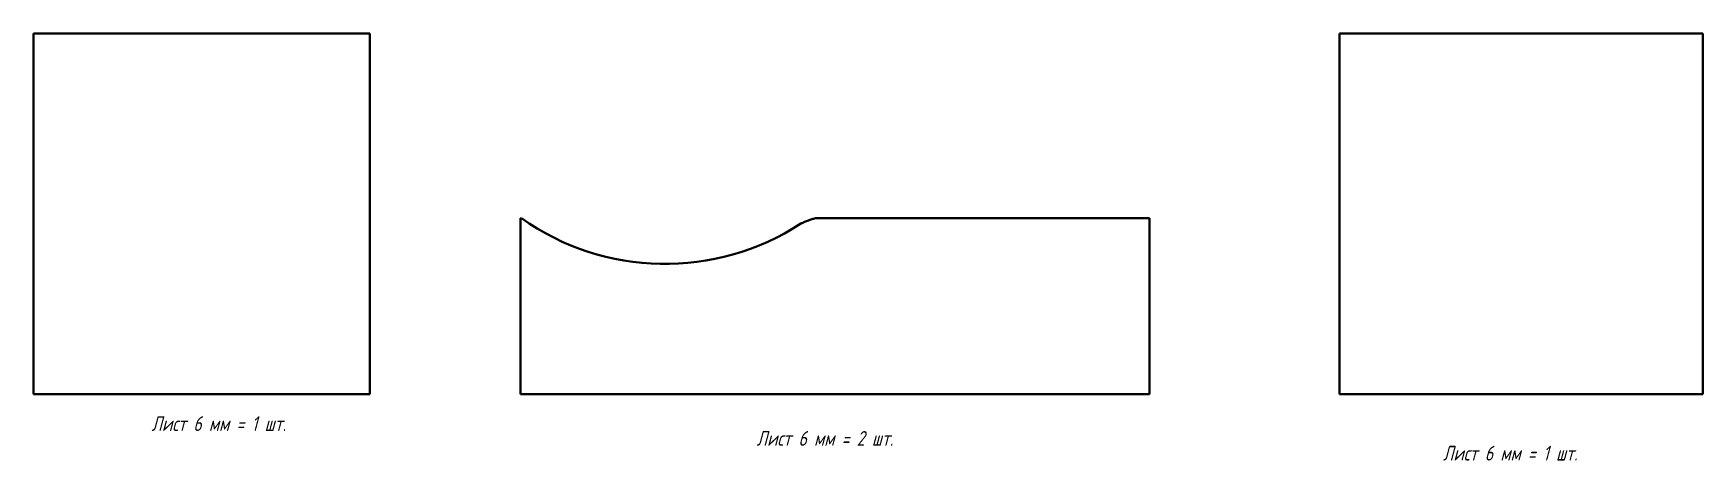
# Model space of a CAD drawing. Header units: millimetres. Extents: x 0 to 1131, y -45 to 244.
import ezdxf

# ---------------------------------------------------------------- set-up
doc = ezdxf.new("R2010")
doc.units = ezdxf.units.MM
doc.linetypes.add('K5LT_BASIC', pattern=[0])
doc.styles.add('KTEXTSTYLE', font='GOST_AU.SHX', dxfattribs={"width": 0.96, "height": 5})

msp = doc.modelspace()

# ---------------------------------------------------------------- linework, layer by layer
at = {"color": 7, "linetype": 'K5LT_BASIC', "lineweight": 40, "true_color": 0xffffff}
for p, q in [((0, 244), (0, 0)), ((228, 244), (0, 244)), ((228, 0), (228, 244)), ((885, 244), (885, 0)), ((1131, 244), (885, 244)), ((1131, 244), (1131, 0)), ((330, 0), (330, 119)), ((330, 119), (330.6, 119)), ((530.1, 119), (534.1, 119)), ((534.1, 119), (756.1, 119)), ((756.1, 0), (756.1, 119)), ((0, 0), (228, 0)), ((520, 0), (534.1, 0)), ((534.1, 0), (756.1, 0)), ((330, 0), (520, 0)), ((1131, 0), (885, 0))]:
    msp.add_line(p, q, dxfattribs=at)
msp.add_arc((428, 256.5), 168.5, 234.6887, 303.0926, dxfattribs=at)
msp.add_open_spline([(520, 115.3), (520.3, 115.5), (521.1, 115.8), (522.4, 116.4), (523.8, 117), (525, 117.5), (526.2, 117.9), (527.4, 118.3), (528.5, 118.6), (529.4, 118.8), (529.8, 119), (530.1, 119)], degree=3, knots=[0, 0, 0, 0, 1.100443, 3.02622, 4.676885, 6.32755, 7.641905, 8.95626, 10.47813, 11.239065, 12, 12, 12, 12], dxfattribs=at)

# ---------------------------------------------------------------- texts
at = {"color": 7, "char_height": 10, "attachment_point": 1, "style": 'KTEXTSTYLE'}
for s, insert in [('\\H3.5;\\W0.965;\\Q15;\\Q15;\\H10.00;Лист 6 мм = 1 шт.', (80, -15)), ('\\H3.5;\\W0.965;\\Q15;\\Q15;\\H10.00;Лист 6 мм = 2 шт.', (490, -25)), ('\\H3.5;\\W0.965;\\Q15;\\Q15;\\H10.00;Лист 6 мм = 1 шт.', (955, -35))]:
    msp.add_mtext(s, dxfattribs=dict(at, insert=insert))

doc.saveas('drawing.dxf')
